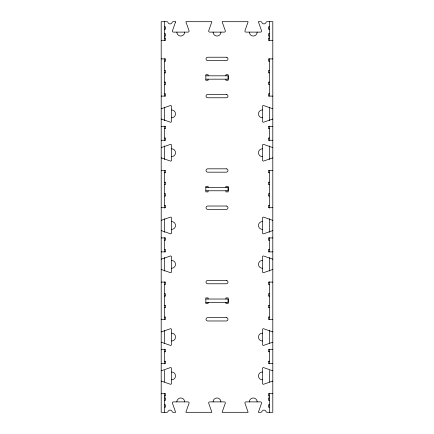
<?xml version="1.0" encoding="UTF-8"?>
<svg xmlns="http://www.w3.org/2000/svg" width="434" height="434" viewBox="0 0 434 434"><rect width="100%" height="100%" fill="white"/><g stroke="black" fill="none" stroke-linecap="round" stroke-linejoin="round"><path stroke-width="0.65" d="M164.546 26.908L165.663 26.908L165.663 29.138L164.269 29.138M269.454 26.908L268.337 26.908L268.337 29.138L269.731 29.138M164.269 33.792L165.663 33.792L165.663 36.022L164.546 36.022M269.731 33.792L268.337 33.792L268.337 36.022L269.454 36.022M164.546 38.067L165.663 38.067L165.663 40.302L161.198 40.302M269.454 38.067L268.337 38.067L268.337 40.302L272.802 40.302M161.198 58.899L165.663 58.899L165.663 61.134L164.546 61.134M272.802 58.899L268.337 58.899L268.337 61.134L269.454 61.134M164.546 70.617L165.663 70.617L165.663 72.852L164.34 72.852M269.454 70.617L268.337 70.617L268.337 72.852L269.66 72.852M205.841 75.825L228.159 75.825L228.159 79.172L205.841 79.172M164.34 82.151L165.663 82.151L165.663 84.38L164.546 84.38M269.66 82.151L268.337 82.151L268.337 84.38L269.454 84.38M164.546 93.869L165.663 93.869L165.663 96.098L161.198 96.098M269.454 93.869L268.337 93.869L268.337 96.098L272.802 96.098M161.198 126.327L165.663 126.327L165.663 128.556L164.546 128.556M272.802 126.327L268.337 126.327L268.337 128.556L269.454 128.556M164.546 138.045L165.663 138.045L165.663 140.274L161.198 140.274M269.454 138.045L268.337 138.045L268.337 140.274L272.802 140.274M161.198 170.502L165.663 170.502L165.663 172.732L164.546 172.732M272.802 170.502L268.337 170.502L268.337 172.732L269.454 172.732M164.546 182.22L165.663 182.22L165.663 184.45L164.34 184.45M269.454 182.22L268.337 182.22L268.337 184.45L269.66 184.45M205.841 187.428L228.159 187.428L228.159 190.776L205.841 190.776M164.34 193.748L165.663 193.748L165.663 195.984L164.546 195.984M269.66 193.748L268.337 193.748L268.337 195.984L269.454 195.984M164.546 205.466L165.663 205.466L165.663 207.702L161.198 207.702M269.454 205.466L268.337 205.466L268.337 207.702L272.802 207.702M161.198 237.924L165.663 237.924L165.663 240.159L164.546 240.159M272.802 237.924L268.337 237.924L268.337 240.159L269.454 240.159M164.546 249.642L165.663 249.642L165.663 251.877L161.198 251.877M269.454 249.642L268.337 249.642L268.337 251.877L272.802 251.877M161.198 282.1L165.663 282.1L165.663 284.33L164.546 284.33M272.802 282.1L268.337 282.1L268.337 284.33L269.454 284.33M164.546 293.818L165.663 293.818L165.663 296.048L164.34 296.048M269.454 293.818L268.337 293.818L268.337 296.048L269.66 296.048M205.841 299.026L228.159 299.026L228.159 302.373L205.841 302.373M164.34 305.352L165.663 305.352L165.663 307.581L164.546 307.581M269.66 305.352L268.337 305.352L268.337 307.581L269.454 307.581M164.546 317.07L165.663 317.07L165.663 319.299L161.198 319.299M269.454 317.07L268.337 317.07L268.337 319.299L272.802 319.299M161.198 349.527L165.663 349.527L165.663 351.757L164.546 351.757M272.802 349.527L268.337 349.527L268.337 351.757L269.454 351.757M164.546 361.245L165.663 361.245L165.663 363.475L161.198 363.475M269.454 361.245L268.337 361.245L268.337 363.475L272.802 363.475M161.198 393.698L165.663 393.698L165.663 395.933L164.546 395.933M272.802 393.698L268.337 393.698L268.337 395.933L269.454 395.933M164.546 397.978L165.663 397.978L165.663 400.208L164.269 400.208M269.454 397.978L268.337 397.978L268.337 400.208L269.731 400.208M164.269 404.862L165.663 404.862L165.663 407.092L164.546 407.092M269.731 404.862L268.337 404.862L268.337 407.092L269.454 407.092M269.454 21.7L269.454 40.579M269.454 58.758L269.454 96.098M269.454 107.144L269.454 120.701M269.454 126.044L269.454 140.415M269.454 145.895L269.454 159.457M269.454 170.361L269.454 208.119M269.454 218.747L269.454 232.304M269.454 237.648L269.454 251.877M269.454 257.498L269.454 271.055M269.454 281.823L269.454 319.581M269.454 330.345L269.454 343.223M269.454 349.104L269.454 363.893M269.454 370.381L269.454 382.061M269.454 393.421L269.454 412.3M225.93 75.825L225.93 74.708L228.159 74.708L228.159 80.29L225.93 80.29L225.93 79.172M225.93 187.428L225.93 186.311L228.159 186.311L228.159 191.888L225.93 191.888L225.93 190.776M225.93 299.026L225.93 297.908L228.159 297.908L228.159 303.491L225.93 303.491L225.93 302.373M208.07 75.825L208.07 74.708L205.841 74.708L205.841 80.29L208.07 80.29L208.07 79.172M208.07 187.428L208.07 186.311L205.841 186.311L205.841 191.888L208.07 191.888L208.07 190.776M208.07 299.026L208.07 297.908L205.841 297.908L205.841 303.491L208.07 303.491L208.07 302.373M164.546 21.7L164.546 40.579M164.546 58.758L164.546 96.098M164.546 107.144L164.546 120.701M164.546 126.044L164.546 140.415M164.546 145.895L164.546 159.457M164.546 170.361L164.546 208.119M164.546 218.747L164.546 232.304M164.546 237.648L164.546 251.877M164.546 257.498L164.546 271.055M164.546 281.823L164.546 319.581M164.546 330.345L164.546 343.223M164.546 349.104L164.546 363.893M164.546 370.381L164.546 382.061M164.546 393.421L164.546 412.3M272.802 157.911A1.118 1.118 0 0 0 272.481 157.954L263.498 161.101A1.118 1.118 0 0 1 262.386 159.983L262.386 145.477A1.118 1.118 0 0 1 263.498 144.359L272.481 147.5A1.118 1.118 0 0 0 272.802 147.549M272.802 119.052A1.118 1.118 0 0 0 272.481 119.1L263.498 122.242A1.118 1.118 0 0 1 262.386 121.124L262.386 106.618A1.118 1.118 0 0 1 263.498 105.5L272.481 108.646A1.118 1.118 0 0 0 272.802 108.69M161.198 108.69A1.118 1.118 0 0 0 161.519 108.646L170.502 105.5A1.118 1.118 0 0 1 171.614 106.618L171.614 121.124A1.118 1.118 0 0 1 170.502 122.242L161.519 119.1A1.118 1.118 0 0 0 161.198 119.052M161.198 147.549A1.118 1.118 0 0 0 161.519 147.5L170.502 144.359A1.118 1.118 0 0 1 171.614 145.477L171.614 159.983A1.118 1.118 0 0 1 170.502 161.101L161.519 157.954A1.118 1.118 0 0 0 161.198 157.911M184.656 32.116A3.906 3.906 0 0 1 180.75 36.022A3.906 3.906 0 0 1 176.844 32.116M220.906 32.116A3.906 3.906 0 0 1 217 36.022A3.906 3.906 0 0 1 213.094 32.116M257.156 32.116A3.906 3.906 0 0 1 253.25 36.022A3.906 3.906 0 0 1 249.344 32.116M272.802 269.509A1.118 1.118 0 0 0 272.481 269.557L263.498 272.698A1.118 1.118 0 0 1 262.386 271.581L262.386 257.074A1.118 1.118 0 0 1 263.498 255.957L272.481 259.103A1.118 1.118 0 0 0 272.802 259.147M272.802 230.649A1.118 1.118 0 0 0 272.481 230.698L263.498 233.839A1.118 1.118 0 0 1 262.386 232.727L262.386 218.215A1.118 1.118 0 0 1 263.498 217.103L272.481 220.244A1.118 1.118 0 0 0 272.802 220.293M161.198 220.293A1.118 1.118 0 0 0 161.519 220.244L170.502 217.103A1.118 1.118 0 0 1 171.614 218.215L171.614 232.727A1.118 1.118 0 0 1 170.502 233.839L161.519 230.698A1.118 1.118 0 0 0 161.198 230.649M161.198 259.147A1.118 1.118 0 0 0 161.519 259.103L170.502 255.957A1.118 1.118 0 0 1 171.614 257.074L171.614 271.581A1.118 1.118 0 0 1 170.502 272.698L161.519 269.557A1.118 1.118 0 0 0 161.198 269.509M272.802 381.106A1.118 1.118 0 0 0 272.481 381.155L263.498 384.296A1.118 1.118 0 0 1 262.386 383.184L262.386 368.672A1.118 1.118 0 0 1 263.498 367.56L272.481 370.701A1.118 1.118 0 0 0 272.802 370.75M272.802 342.252A1.118 1.118 0 0 0 272.481 342.296L263.498 345.442A1.118 1.118 0 0 1 262.386 344.325L262.386 329.818A1.118 1.118 0 0 1 263.498 328.701L272.481 331.847A1.118 1.118 0 0 0 272.802 331.891M161.198 331.891A1.118 1.118 0 0 0 161.519 331.847L170.502 328.701A1.118 1.118 0 0 1 171.614 329.818L171.614 344.325A1.118 1.118 0 0 1 170.502 345.442L161.519 342.296A1.118 1.118 0 0 0 161.198 342.252M161.198 370.75A1.118 1.118 0 0 0 161.519 370.701L170.502 367.56A1.118 1.118 0 0 1 171.614 368.672L171.614 383.184A1.118 1.118 0 0 1 170.502 384.296L161.519 381.155A1.118 1.118 0 0 0 161.198 381.106M176.844 401.884A3.906 3.906 0 0 1 180.75 397.978A3.906 3.906 0 0 1 184.656 401.884M213.094 401.884A3.906 3.906 0 0 1 217 397.978A3.906 3.906 0 0 1 220.906 401.884M249.344 401.884A3.906 3.906 0 0 1 253.25 397.978A3.906 3.906 0 0 1 257.156 401.884M171.614 372.025A3.906 3.906 0 0 1 175.52 375.931A3.906 3.906 0 0 1 171.614 379.837M171.614 333.166A3.906 3.906 0 0 1 175.52 337.072A3.906 3.906 0 0 1 171.614 340.978M262.386 340.978A3.906 3.906 0 0 1 258.48 337.072A3.906 3.906 0 0 1 262.386 333.166M262.386 379.837A3.906 3.906 0 0 1 258.48 375.931A3.906 3.906 0 0 1 262.386 372.025M171.614 260.422A3.906 3.906 0 0 1 175.52 264.328A3.906 3.906 0 0 1 171.614 268.234M171.614 221.568A3.906 3.906 0 0 1 175.52 225.474A3.906 3.906 0 0 1 171.614 229.38M262.386 229.38A3.906 3.906 0 0 1 258.48 225.474A3.906 3.906 0 0 1 262.386 221.568M262.386 268.234A3.906 3.906 0 0 1 258.48 264.328A3.906 3.906 0 0 1 262.386 260.422M171.614 148.824A3.906 3.906 0 0 1 175.52 152.73A3.906 3.906 0 0 1 171.614 156.636M171.614 109.965A3.906 3.906 0 0 1 175.52 113.871A3.906 3.906 0 0 1 171.614 117.777M262.386 117.777A3.906 3.906 0 0 1 258.48 113.871A3.906 3.906 0 0 1 262.386 109.965M262.386 156.636A3.906 3.906 0 0 1 258.48 152.73A3.906 3.906 0 0 1 262.386 148.824M175.52 22.02L172.379 30.998A1.118 1.118 0 0 0 173.497 32.116L188.003 32.116A1.118 1.118 0 0 0 189.121 30.998L185.974 22.02A1.118 1.118 0 0 1 185.931 21.7L211.819 21.7A1.118 1.118 0 0 1 211.776 22.02L208.629 30.998A1.118 1.118 0 0 0 209.747 32.116L224.253 32.116A1.118 1.118 0 0 0 225.371 30.998L222.224 22.02A1.118 1.118 0 0 1 222.181 21.7L248.069 21.7A1.118 1.118 0 0 1 248.026 22.02L244.879 30.998A1.118 1.118 0 0 0 245.997 32.116L260.503 32.116A1.118 1.118 0 0 0 261.621 30.998L258.48 22.02A1.118 1.118 0 0 1 258.431 21.7L260.785 21.7A1.118 1.118 0 0 1 261.838 22.443A2.23 2.23 0 0 0 266.047 22.443A1.118 1.118 0 0 1 267.1 21.7L272.802 21.7L272.802 412.3L267.1 412.3A1.118 1.118 0 0 1 266.047 411.557A2.23 2.23 0 0 0 261.838 411.557A1.118 1.118 0 0 1 260.785 412.3L258.431 412.3A1.118 1.118 0 0 1 258.48 411.98L261.621 403.002A1.118 1.118 0 0 0 260.503 401.884L245.997 401.884A1.118 1.118 0 0 0 244.879 403.002L248.026 411.98A1.118 1.118 0 0 1 248.069 412.3L222.181 412.3A1.118 1.118 0 0 1 222.224 411.98L225.371 403.002A1.118 1.118 0 0 0 224.253 401.884L209.747 401.884A1.118 1.118 0 0 0 208.629 403.002L211.776 411.98A1.118 1.118 0 0 1 211.819 412.3L185.931 412.3A1.118 1.118 0 0 1 185.974 411.98L189.121 403.002A1.118 1.118 0 0 0 188.003 401.884L173.497 401.884A1.118 1.118 0 0 0 172.379 403.002L175.52 411.98A1.118 1.118 0 0 1 175.569 412.3L173.215 412.3A1.118 1.118 0 0 1 172.162 411.557A2.23 2.23 0 0 0 167.953 411.557A1.118 1.118 0 0 1 166.9 412.3L161.198 412.3L161.198 21.7L166.9 21.7A1.118 1.118 0 0 1 167.953 22.443A2.23 2.23 0 0 0 172.162 22.443A1.118 1.118 0 0 1 173.215 21.7L175.569 21.7A1.118 1.118 0 0 1 175.52 22.02M226.298 57.228L207.702 57.228A1.676 1.676 0 0 0 206.025 58.899A1.676 1.676 0 0 0 207.702 60.576L226.298 60.576A1.676 1.676 0 0 0 227.975 58.899A1.676 1.676 0 0 0 226.298 57.228M226.298 94.428L207.702 94.428A1.676 1.676 0 0 0 206.025 96.098A1.676 1.676 0 0 0 207.702 97.775L226.298 97.775A1.676 1.676 0 0 0 227.975 96.098A1.676 1.676 0 0 0 226.298 94.428M226.298 168.826L207.702 168.826A1.676 1.676 0 0 0 206.025 170.502A1.676 1.676 0 0 0 207.702 172.173L226.298 172.173A1.676 1.676 0 0 0 227.975 170.502A1.676 1.676 0 0 0 226.298 168.826M226.298 206.025L207.702 206.025A1.676 1.676 0 0 0 206.025 207.702A1.676 1.676 0 0 0 207.702 209.372L226.298 209.372A1.676 1.676 0 0 0 227.975 207.702A1.676 1.676 0 0 0 226.298 206.025M226.298 280.424L207.702 280.424A1.676 1.676 0 0 0 206.025 282.1A1.676 1.676 0 0 0 207.702 283.776L226.298 283.776A1.676 1.676 0 0 0 227.975 282.1A1.676 1.676 0 0 0 226.298 280.424M226.298 317.628L207.702 317.628A1.676 1.676 0 0 0 206.025 319.299A1.676 1.676 0 0 0 207.702 320.976L226.298 320.976A1.676 1.676 0 0 0 227.975 319.299A1.676 1.676 0 0 0 226.298 317.628"/></g></svg>
